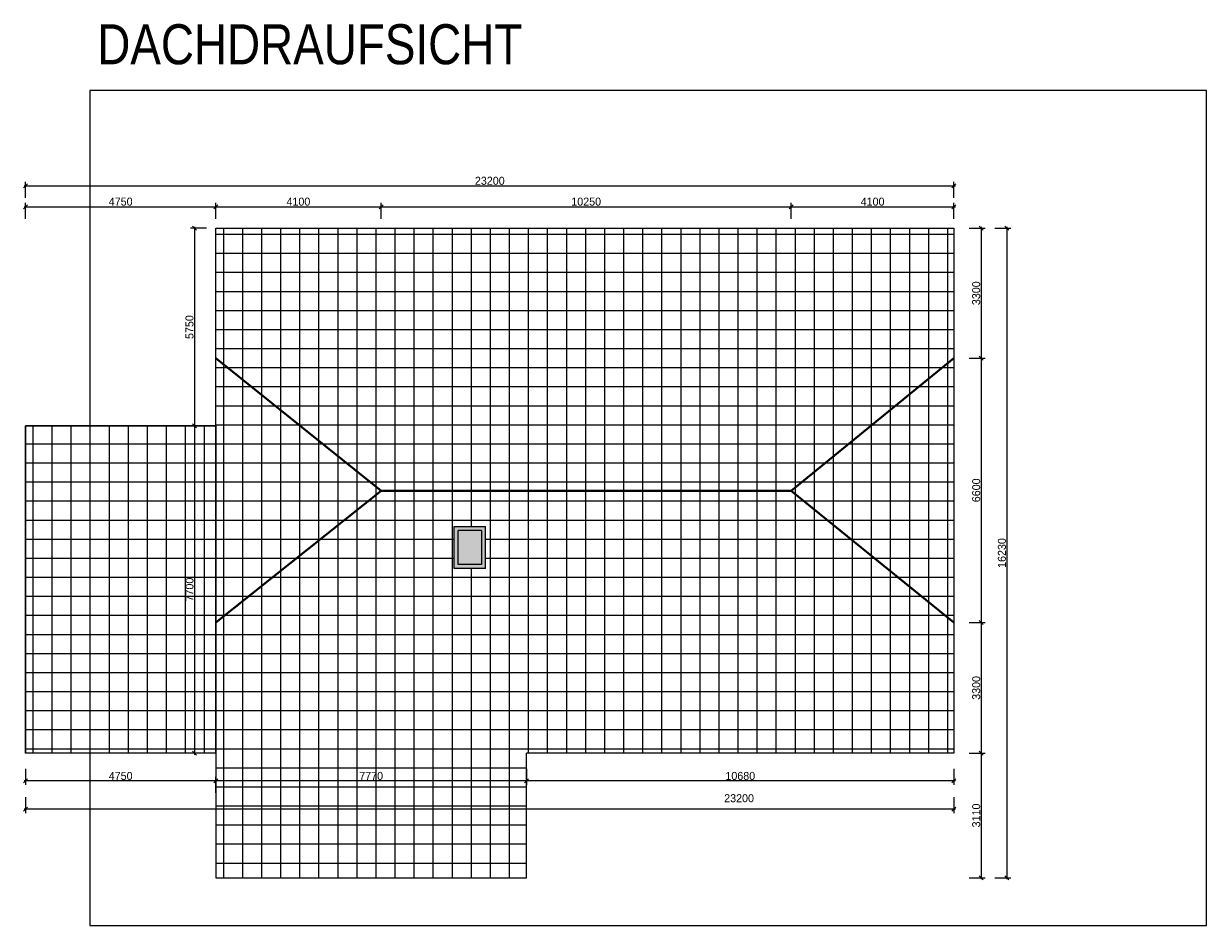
# Model space of a CAD drawing. Header units: metres. Extents: x 2773 to 296211, y -82189 to 61223.
# Drawn here: x 12146 to 41704, y -32037 to -9502 of the extents above; entities that cross this region are included whole.
import ezdxf

# ---------------------------------------------------------------- set-up
doc = ezdxf.new("R2010")
doc.units = ezdxf.units.M
doc.header["$LTSCALE"] = 0.5
doc.header["$PDMODE"] = 3
doc.layers.add('-help', color=4, linetype='Continuous', plot=False)
doc.layers.add('KON_HL', color=4, linetype='Continuous', plot=False)
for name, color, linetype in [('AM_6', 7, 'Continuous'), ('KON_025', 1, 'Continuous'), ('KON_050', 5, 'Continuous'), ('KON_MASS', 1, 'Continuous'), ('KON_SCHRAFF', 1, 'Continuous')]:
    doc.layers.add(name, color=color, linetype=linetype)
doc.layers.add('KON_05', color=5, linetype='Continuous', lineweight=50)
doc.styles.add('Arial Narrow 3 skalliert', font='ARIALN.TTF', dxfattribs={"height": 3})
doc.styles.add('Century_Gothic', font='GOTHIC.TTF')
doc.dimstyles.new('M - 20 - HTL HALLSTATT$0', dxfattribs={"dimscale": 200, "dimtxt": 1.5, "dimasz": 0.5, "dimexe": 0.5, "dimexo": 0.2, "dimgap": 0.1, "dimtad": 1, "dimdec": 1, "dimdsep": 46, "dimtxsty": 'Century_Gothic', "dimblk": 'OBLIQUE', "dimcen": 0, "dimdle": 0.2, "dimclrd": 256, "dimclre": 256, "dimclrt": 256, "dimadec": 1, "dimazin": 0, "dimtfac": 1, "dimtdec": 1, "dimtix": 1, "dimtofl": 0, "dimtmove": 2, "dimatfit": 3, "dimldrblk": 'DOT', "dimfxl": 1.5, "dimfxlon": 1, "dimlwd": -1, "dimlwe": -1, "dimarcsym": 0})

# ---------------------------------------------------------------- blocks, each defined once
blk = doc.blocks.new('_Oblique')
at = {"color": 0, "linetype": 'ByBlock', "lineweight": -2}
blk.add_line((-0.5, -0.5), (0.5, 0.5), dxfattribs=at)
blk = doc.blocks.new('*D582')
at = {"layer": 'Defpoints', "color": 0, "transparency": 16777216}
for p in [(21080, -14076), (16946, -15249), (21080, -21809)]:
    blk.add_point(p, dxfattribs=at)
at = {"layer": 'KON_MASS', "transparency": 16777216}
for p, q in [((16906, -14076), (21120, -14076)), ((16946, -14376), (16946, -13976)), ((21080, -14376), (21080, -13976))]:
    blk.add_line(p, q, dxfattribs=at)
at = {"layer": 'KON_MASS', "transparency": 16777216, "xscale": 100, "yscale": 100, "zscale": 100, "rotation": 180}
blk.add_blockref('_Oblique', (16946, -14076), dxfattribs=at)
at = {"layer": 'KON_MASS', "transparency": 16777216, "xscale": 100, "yscale": 100, "zscale": 100}
blk.add_blockref('_Oblique', (21080, -14076), dxfattribs=at)
at = {"layer": 'KON_MASS', "transparency": 16777216, "insert": (19013, -13951), "char_height": 200, "attachment_point": 5, "style": 'Century_Gothic'}
blk.add_mtext('4100', dxfattribs=at)
blk = doc.blocks.new('_Dot')
at = {"color": 0, "linetype": 'ByBlock', "lineweight": -2}
blk.add_line((-0.5, 0), (-1, 0), dxfattribs=at)
at = {"color": 0, "linetype": 'ByBlock', "const_width": 0.5}
blk.add_lwpolyline([(-0.25, 0, 1), (0.25, 0, 1)], format="xyb", close=True, dxfattribs=at)
blk = doc.blocks.new('*D583')
at = {"layer": 'Defpoints', "color": 0, "transparency": 16777216}
for p in [(31330, -14076), (21080, -21809), (31330, -21809)]:
    blk.add_point(p, dxfattribs=at)
at = {"layer": 'KON_MASS', "transparency": 16777216}
for p, q in [((21040, -14076), (31370, -14076)), ((21080, -14376), (21080, -13976)), ((31330, -14376), (31330, -13976))]:
    blk.add_line(p, q, dxfattribs=at)
at = {"layer": 'KON_MASS', "transparency": 16777216, "xscale": 100, "yscale": 100, "zscale": 100, "rotation": 180}
blk.add_blockref('_Oblique', (21080, -14076), dxfattribs=at)
at = {"layer": 'KON_MASS', "transparency": 16777216, "xscale": 100, "yscale": 100, "zscale": 100}
blk.add_blockref('_Oblique', (31330, -14076), dxfattribs=at)
at = {"layer": 'KON_MASS', "transparency": 16777216, "insert": (26205, -13951), "char_height": 200, "attachment_point": 5, "style": 'Century_Gothic'}
blk.add_mtext('10250', dxfattribs=at)
blk = doc.blocks.new('*D584')
at = {"layer": 'Defpoints', "color": 0, "transparency": 16777216}
for p in [(35396, -14076), (35396, -15249), (31330, -21809)]:
    blk.add_point(p, dxfattribs=at)
at = {"layer": 'KON_MASS', "transparency": 16777216}
for p, q in [((31290, -14076), (35436, -14076)), ((31330, -14376), (31330, -13976)), ((35396, -14376), (35396, -13976))]:
    blk.add_line(p, q, dxfattribs=at)
at = {"layer": 'KON_MASS', "transparency": 16777216, "xscale": 100, "yscale": 100, "zscale": 100, "rotation": 180}
blk.add_blockref('_Oblique', (31330, -14076), dxfattribs=at)
at = {"layer": 'KON_MASS', "transparency": 16777216, "xscale": 100, "yscale": 100, "zscale": 100}
blk.add_blockref('_Oblique', (35396, -14076), dxfattribs=at)
at = {"layer": 'KON_MASS', "transparency": 16777216, "insert": (33363, -13951), "char_height": 200, "attachment_point": 5, "style": 'Century_Gothic'}
blk.add_mtext('4100', dxfattribs=at)
blk = doc.blocks.new('*D585')
at = {"layer": 'Defpoints', "color": 0, "transparency": 16777216}
for p in [(35396, -13555), (35396, -15686), (12196, -19849)]:
    blk.add_point(p, dxfattribs=at)
at = {"layer": 'KON_MASS', "transparency": 16777216}
for p, q in [((12156, -13555), (35436, -13555)), ((12196, -13855), (12196, -13455)), ((35396, -13855), (35396, -13455))]:
    blk.add_line(p, q, dxfattribs=at)
at = {"layer": 'KON_MASS', "transparency": 16777216, "xscale": 100, "yscale": 100, "zscale": 100, "rotation": 180}
blk.add_blockref('_Oblique', (12196, -13555), dxfattribs=at)
at = {"layer": 'KON_MASS', "transparency": 16777216, "xscale": 100, "yscale": 100, "zscale": 100}
blk.add_blockref('_Oblique', (35396, -13555), dxfattribs=at)
at = {"layer": 'KON_MASS', "transparency": 16777216, "insert": (23796, -13430), "char_height": 200, "attachment_point": 5, "style": 'Century_Gothic'}
blk.add_mtext('23200', dxfattribs=at)
blk = doc.blocks.new('*D614')
at = {"layer": 'Defpoints', "color": 0, "transparency": 16777216}
for p in [(35396, -14616), (35396, -17862), (36078, -17862)]:
    blk.add_point(p, dxfattribs=at)
at = {"layer": 'KON_MASS', "transparency": 16777216}
for p, q in [((35778, -14616), (36178, -14616)), ((36078, -14576), (36078, -17902)), ((35778, -17862), (36178, -17862))]:
    blk.add_line(p, q, dxfattribs=at)
at = {"layer": 'KON_MASS', "transparency": 16777216, "xscale": 100, "yscale": 100, "zscale": 100}
for p, rotation in [((36078, -14616), 90), ((36078, -17862), 270)]:
    blk.add_blockref('_Oblique', p, dxfattribs=dict(at, rotation=rotation))
at = {"layer": 'KON_MASS', "transparency": 16777216, "insert": (35953, -16239), "char_height": 200, "attachment_point": 5, "rotation": 90, "style": 'Century_Gothic'}
blk.add_mtext('3300', dxfattribs=at)
blk = doc.blocks.new('*D615')
at = {"layer": 'Defpoints', "color": 0, "transparency": 16777216}
for p in [(35396, -17862), (35396, -24469), (36078, -24469)]:
    blk.add_point(p, dxfattribs=at)
at = {"layer": 'KON_MASS', "transparency": 16777216}
for p, q in [((35778, -17862), (36178, -17862)), ((36078, -17822), (36078, -24509)), ((35778, -24469), (36178, -24469))]:
    blk.add_line(p, q, dxfattribs=at)
at = {"layer": 'KON_MASS', "transparency": 16777216, "xscale": 100, "yscale": 100, "zscale": 100}
for p, rotation in [((36078, -17862), 90), ((36078, -24469), 270)]:
    blk.add_blockref('_Oblique', p, dxfattribs=dict(at, rotation=rotation))
at = {"layer": 'KON_MASS', "transparency": 16777216, "insert": (35953, -21165), "char_height": 200, "attachment_point": 5, "rotation": 90, "style": 'Century_Gothic'}
blk.add_mtext('6600', dxfattribs=at)
blk = doc.blocks.new('*D616')
at = {"layer": 'Defpoints', "color": 0, "transparency": 16777216}
for p in [(35396, -24469), (35396, -27736), (36078, -27736)]:
    blk.add_point(p, dxfattribs=at)
at = {"layer": 'KON_MASS', "transparency": 16777216}
for p, q in [((35778, -24469), (36178, -24469)), ((36078, -24429), (36078, -27776)), ((35778, -27736), (36178, -27736))]:
    blk.add_line(p, q, dxfattribs=at)
at = {"layer": 'KON_MASS', "transparency": 16777216, "xscale": 100, "yscale": 100, "zscale": 100}
for p, rotation in [((36078, -24469), 90), ((36078, -27736), 270)]:
    blk.add_blockref('_Oblique', p, dxfattribs=dict(at, rotation=rotation))
at = {"layer": 'KON_MASS', "transparency": 16777216, "insert": (35953, -26103), "char_height": 200, "attachment_point": 5, "rotation": 90, "style": 'Century_Gothic'}
blk.add_mtext('3300', dxfattribs=at)
blk = doc.blocks.new('*D617')
at = {"layer": 'Defpoints', "color": 0, "transparency": 16777216}
for p in [(35396, -14616), (24716, -30846), (36720, -30846)]:
    blk.add_point(p, dxfattribs=at)
at = {"layer": 'KON_MASS', "transparency": 16777216}
for p, q in [((36420, -14616), (36820, -14616)), ((36720, -14576), (36720, -30886)), ((36420, -30846), (36820, -30846))]:
    blk.add_line(p, q, dxfattribs=at)
at = {"layer": 'KON_MASS', "transparency": 16777216, "xscale": 100, "yscale": 100, "zscale": 100}
for p, rotation in [((36720, -14616), 90), ((36720, -30846), 270)]:
    blk.add_blockref('_Oblique', p, dxfattribs=dict(at, rotation=rotation))
at = {"layer": 'KON_MASS', "transparency": 16777216, "insert": (36595, -22731), "char_height": 200, "attachment_point": 5, "rotation": 90, "style": 'Century_Gothic'}
blk.add_mtext('16230', dxfattribs=at)
blk = doc.blocks.new('*D618')
at = {"layer": 'Defpoints', "color": 0, "transparency": 16777216}
for p in [(24716, -27736), (35396, -27736), (24716, -28429)]:
    blk.add_point(p, dxfattribs=at)
at = {"layer": 'KON_MASS', "transparency": 16777216}
for p, q in [((24716, -28129), (24716, -28529)), ((35396, -28129), (35396, -28529)), ((35436, -28429), (24676, -28429))]:
    blk.add_line(p, q, dxfattribs=at)
at = {"layer": 'KON_MASS', "transparency": 16777216, "xscale": 100, "yscale": 100, "zscale": 100, "rotation": 180}
blk.add_blockref('_Oblique', (24716, -28429), dxfattribs=at)
at = {"layer": 'KON_MASS', "transparency": 16777216, "xscale": 100, "yscale": 100, "zscale": 100}
blk.add_blockref('_Oblique', (35396, -28429), dxfattribs=at)
at = {"layer": 'KON_MASS', "transparency": 16777216, "insert": (30056, -28304), "char_height": 200, "attachment_point": 5, "style": 'Century_Gothic'}
blk.add_mtext('10680', dxfattribs=at)
blk = doc.blocks.new('*D619')
at = {"layer": 'Defpoints', "color": 0, "transparency": 16777216}
for p in [(16946, -27736), (24716, -27736), (16946, -28429)]:
    blk.add_point(p, dxfattribs=at)
at = {"layer": 'KON_MASS', "transparency": 16777216}
for p, q in [((16946, -28129), (16946, -28529)), ((24716, -28129), (24716, -28529)), ((24756, -28429), (16906, -28429))]:
    blk.add_line(p, q, dxfattribs=at)
at = {"layer": 'KON_MASS', "transparency": 16777216, "xscale": 100, "yscale": 100, "zscale": 100, "rotation": 180}
blk.add_blockref('_Oblique', (16946, -28429), dxfattribs=at)
at = {"layer": 'KON_MASS', "transparency": 16777216, "xscale": 100, "yscale": 100, "zscale": 100}
blk.add_blockref('_Oblique', (24716, -28429), dxfattribs=at)
at = {"layer": 'KON_MASS', "transparency": 16777216, "insert": (20831, -28304), "char_height": 200, "attachment_point": 5, "style": 'Century_Gothic'}
blk.add_mtext('7770', dxfattribs=at)
blk = doc.blocks.new('*D620')
at = {"layer": 'Defpoints', "color": 0, "transparency": 16777216}
for p in [(12196, -27729), (35396, -27736), (12196, -29137)]:
    blk.add_point(p, dxfattribs=at)
at = {"layer": 'KON_MASS', "transparency": 16777216}
for p, q in [((12196, -28837), (12196, -29237)), ((35396, -28837), (35396, -29237)), ((35436, -29137), (12156, -29137))]:
    blk.add_line(p, q, dxfattribs=at)
at = {"layer": 'KON_MASS', "transparency": 16777216, "xscale": 100, "yscale": 100, "zscale": 100, "rotation": 180}
blk.add_blockref('_Oblique', (12196, -29137), dxfattribs=at)
at = {"layer": 'KON_MASS', "transparency": 16777216, "xscale": 100, "yscale": 100, "zscale": 100}
blk.add_blockref('_Oblique', (35396, -29137), dxfattribs=at)
at = {"layer": 'KON_MASS', "transparency": 16777216, "insert": (30026, -28861), "char_height": 200, "attachment_point": 5, "style": 'Century_Gothic'}
blk.add_mtext('23200', dxfattribs=at)
blk = doc.blocks.new('*D621')
at = {"layer": 'Defpoints', "color": 0, "transparency": 16777216}
for p in [(16946, -14616), (16416, -19553), (16946, -19553)]:
    blk.add_point(p, dxfattribs=at)
at = {"layer": 'KON_MASS', "transparency": 16777216}
for p, q in [((16716, -14616), (16316, -14616)), ((16416, -14576), (16416, -19593)), ((16716, -19553), (16316, -19553))]:
    blk.add_line(p, q, dxfattribs=at)
at = {"layer": 'KON_MASS', "transparency": 16777216, "xscale": 100, "yscale": 100, "zscale": 100}
for p, rotation in [((16416, -14616), 90), ((16416, -19553), 270)]:
    blk.add_blockref('_Oblique', p, dxfattribs=dict(at, rotation=rotation))
at = {"layer": 'KON_MASS', "transparency": 16777216, "insert": (16291, -17085), "char_height": 200, "attachment_point": 5, "rotation": 90, "style": 'Century_Gothic'}
blk.add_mtext('5750', dxfattribs=at)
blk = doc.blocks.new('*D622')
at = {"layer": 'Defpoints', "color": 0, "transparency": 16777216}
for p in [(16946, -19553), (16416, -27736), (16946, -27736)]:
    blk.add_point(p, dxfattribs=at)
at = {"layer": 'KON_MASS', "transparency": 16777216}
for p, q in [((16716, -19553), (16316, -19553)), ((16416, -19513), (16416, -27776)), ((16716, -27736), (16316, -27736))]:
    blk.add_line(p, q, dxfattribs=at)
at = {"layer": 'KON_MASS', "transparency": 16777216, "xscale": 100, "yscale": 100, "zscale": 100}
for p, rotation in [((16416, -19553), 90), ((16416, -27736), 270)]:
    blk.add_blockref('_Oblique', p, dxfattribs=dict(at, rotation=rotation))
at = {"layer": 'KON_MASS', "transparency": 16777216, "insert": (16291, -23645), "char_height": 200, "attachment_point": 5, "rotation": 90, "style": 'Century_Gothic'}
blk.add_mtext('7700', dxfattribs=at)
blk = doc.blocks.new('*D623')
at = {"layer": 'Defpoints', "color": 0, "transparency": 16777216}
for p in [(16946, -14076), (12196, -19698), (16946, -19698)]:
    blk.add_point(p, dxfattribs=at)
at = {"layer": 'KON_MASS', "transparency": 16777216}
for p, q in [((12156, -14076), (16986, -14076)), ((12196, -14376), (12196, -13976)), ((16946, -14376), (16946, -13976))]:
    blk.add_line(p, q, dxfattribs=at)
at = {"layer": 'KON_MASS', "transparency": 16777216, "xscale": 100, "yscale": 100, "zscale": 100, "rotation": 180}
blk.add_blockref('_Oblique', (12196, -14076), dxfattribs=at)
at = {"layer": 'KON_MASS', "transparency": 16777216, "xscale": 100, "yscale": 100, "zscale": 100}
blk.add_blockref('_Oblique', (16946, -14076), dxfattribs=at)
at = {"layer": 'KON_MASS', "transparency": 16777216, "insert": (14571, -13951), "char_height": 200, "attachment_point": 5, "style": 'Century_Gothic'}
blk.add_mtext('4750', dxfattribs=at)
blk = doc.blocks.new('*D624')
at = {"layer": 'Defpoints', "color": 0, "transparency": 16777216}
for p in [(24716, -27736), (24716, -30846), (36078, -30846)]:
    blk.add_point(p, dxfattribs=at)
at = {"layer": 'KON_MASS', "transparency": 16777216}
for p, q in [((35778, -27736), (36178, -27736)), ((36078, -27696), (36078, -30886)), ((35778, -30846), (36178, -30846))]:
    blk.add_line(p, q, dxfattribs=at)
at = {"layer": 'KON_MASS', "transparency": 16777216, "xscale": 100, "yscale": 100, "zscale": 100}
for p, rotation in [((36078, -27736), 90), ((36078, -30846), 270)]:
    blk.add_blockref('_Oblique', p, dxfattribs=dict(at, rotation=rotation))
at = {"layer": 'KON_MASS', "transparency": 16777216, "insert": (35953, -29291), "char_height": 200, "attachment_point": 5, "rotation": 90, "style": 'Century_Gothic'}
blk.add_mtext('3110', dxfattribs=at)
blk = doc.blocks.new('*D625')
at = {"layer": 'Defpoints', "color": 0, "transparency": 16777216}
for p in [(12196, -27729), (12196, -28429), (16946, -30846)]:
    blk.add_point(p, dxfattribs=at)
at = {"layer": 'KON_MASS', "transparency": 16777216}
for p, q in [((12196, -28129), (12196, -28529)), ((16946, -28729), (16946, -28329)), ((16986, -28429), (12156, -28429))]:
    blk.add_line(p, q, dxfattribs=at)
at = {"layer": 'KON_MASS', "transparency": 16777216, "xscale": 100, "yscale": 100, "zscale": 100, "rotation": 180}
blk.add_blockref('_Oblique', (12196, -28429), dxfattribs=at)
at = {"layer": 'KON_MASS', "transparency": 16777216, "xscale": 100, "yscale": 100, "zscale": 100}
blk.add_blockref('_Oblique', (16946, -28429), dxfattribs=at)
at = {"layer": 'KON_MASS', "transparency": 16777216, "insert": (14571, -28304), "char_height": 200, "attachment_point": 5, "style": 'Century_Gothic'}
blk.add_mtext('4750', dxfattribs=at)

msp = doc.modelspace()

# ---------------------------------------------------------------- hatches: boundary and pattern name
at = {"layer": 'KON_025', "transparency": 33554562}
h = msp.add_hatch(dxfattribs=at)
h.set_pattern_fill('NET', color=256, scale=150)
h.paths.add_polyline_path([(35396.03, -14616.37), (16946.03, -14616.37), (16946.03, -17861.53), (21080.33, -21176.37), (31330.33, -21176.37), (35396.03, -17861.53)])
h = msp.add_hatch(dxfattribs=at)
h.set_pattern_fill('NET', color=256, scale=150)
h.paths.add_polyline_path([(21080.33, -21176.37), (16946.03, -17861.53), (16946.03, -24468.82)])
h = msp.add_hatch(dxfattribs=at)
h.set_pattern_fill('NET', color=256, scale=150)
h.paths.add_polyline_path([(35396.03, -17861.53), (31330.33, -21176.37), (35396.03, -24468.82)])
h = msp.add_hatch(dxfattribs=at)
h.set_pattern_fill('NET', color=256, scale=150)
h.paths.add_polyline_path([(12196.03, -19553.06), (16946.03, -19553.06), (16946.03, -27736.37), (12196.03, -27736.37)])
h = msp.add_hatch(dxfattribs=at)
h.set_pattern_fill('NET', color=256, scale=150)
h.paths.add_polyline_path([(31330.33, -21176.37), (21080.33, -21176.37), (16946.03, -24468.82), (16946.03, -27736.37), (25576.03, -27736.37), (35396.03, -27736.37), (35396.03, -24468.82)])
h.paths.add_polyline_path([(23691.4, -23117.52), (23101.4, -23117.52), (22901.4, -23117.52), (22901.4, -22267.52), (22901.4, -22067.52), (23691.4, -22067.52)], flags=16)
h.paths.add_polyline_path([(23591.4, -23017.52), (23001.4, -23017.52), (23001.4, -22167.52), (23591.4, -22167.52)], flags=0)
at = {"layer": 'KON_025', "true_color": 0x636466, "transparency": 33554687}
h = msp.add_hatch(color=251, dxfattribs=at)
h.dxf.hatch_style = 1
h.paths.add_polyline_path([(23691.4, -22067.52), (22901.4, -22067.52), (22901.4, -22267.52), (22901.4, -23117.52), (23101.4, -23117.52), (23691.4, -23117.52)])
h.paths.add_polyline_path([(23591.4, -22167.52), (23591.4, -23017.52), (23001.4, -23017.52), (23001.4, -22167.52)], flags=16)
at = {"layer": 'KON_025', "transparency": 33554562}
h = msp.add_hatch(dxfattribs=at)
h.set_pattern_fill('NET', color=256, scale=150)
h.paths.add_polyline_path([(24716.03, -27736.37), (16946.03, -27736.37), (16946.03, -30846.37), (24716.03, -30846.37)])
at = {"layer": 'KON_SCHRAFF'}
h = msp.add_hatch(color=256, dxfattribs=at)
h.dxf.hatch_style = 1
h.set_gradient(color1=(199, 200, 202), rotation=45, name='CYLINDER')
h.paths.add_polyline_path([(23591.4, -22167.52), (23001.4, -22167.52), (23001.4, -23017.52), (23591.4, -23017.52)])

# ---------------------------------------------------------------- linework, layer by layer
at = {"layer": '-help'}
msp.add_lwpolyline([(41703.89, -11173.37), (13802.24, -11173.37), (13802.24, -32036.79), (41703.89, -32036.79)], close=True, dxfattribs=at)
at = {"layer": 'KON_05'}
for points in [[(16946.03, -24468.82), (21080.33, -21176.37), (16946.03, -17861.53)], [(35396.03, -24468.82), (31330.33, -21176.37), (35396.03, -17861.53)], [(21080.33, -21176.37), (31330.33, -21176.37)]]:
    msp.add_lwpolyline(points, dxfattribs=at)
at = {"layer": 'KON_050'}
for p, q in [((22901.4, -22267.52), (22901.4, -22067.52)), ((22901.4, -22067.52), (23691.4, -22067.52)), ((23591.4, -22167.52), (23001.4, -22167.52)), ((23001.4, -23017.52), (23001.4, -22167.52)), ((23591.4, -22167.52), (23591.4, -23017.52)), ((23691.4, -23117.52), (23691.4, -22067.52)), ((22901.4, -23117.52), (22901.4, -22267.52)), ((23591.4, -23017.52), (23001.4, -23017.52)), ((23101.4, -23117.52), (22901.4, -23117.52)), ((23691.4, -23117.52), (23101.4, -23117.52))]:
    msp.add_line(p, q, dxfattribs=at)
for points in [[(16946.03, -27736.37), (16946.03, -14616.37), (35396.03, -14616.37), (35396.03, -27736.37), (25576.03, -27736.37)], [(16946.03, -19553.06), (12196.03, -19553.06), (12196.03, -27729.37), (16946.03, -27736.37)], [(16946.03, -27736.37), (16946.03, -30846.37), (24716.03, -30846.37), (24716.03, -27736.37)], [(25576.03, -27736.37), (24716.03, -27736.37)]]:
    msp.add_lwpolyline(points, dxfattribs=at)
msp.add_lwpolyline([(12196.03, -19553.06), (16946.03, -19553.06), (16946.03, -27736.37), (12196.03, -27736.37)], close=True, dxfattribs=at)
at = {"layer": 'KON_HL'}
msp.add_lwpolyline([(16946.03, -27736.37), (12196.03, -27736.37), (12196.03, -27729.37), (12196.03, -19553.06), (16946.03, -19553.06)], dxfattribs=at)

# ---------------------------------------------------------------- texts
at = {"layer": 'AM_6', "insert": (13985.31, -9516.76), "char_height": 1000, "width": 11389.741, "attachment_point": 1, "style": 'Arial Narrow 3 skalliert'}
msp.add_mtext('DACHDRAUFSICHT', dxfattribs=at)

# ---------------------------------------------------------------- dimensions: what is measured, and where the dimension line sits
at = {"layer": 'KON_MASS'}
for base, p1, p2, picture, middle in [((35396.03, -13555.05), (12196.03, -19849.32), (35396.03, -15686.25), '*D585', (23796.03, -13430.02)), ((16946.03, -14076.33), (12196.03, -19698), (16946.03, -19698), '*D623', (14571.03, -13951.3)), ((31330.33, -14076.33), (21080.33, -21808.88), (31330.33, -21808.88), '*D583', (26205.33, -13951.3)), ((12196.03, -28428.55), (16946.03, -30846.37), (12196.03, -27729.37), '*D625', (14571.03, -28303.52)), ((16946.03, -28428.55), (24716.03, -27736.37), (16946.03, -27736.37), '*D619', (20831.03, -28303.52)), ((24716.03, -28428.55), (35396.03, -27736.37), (24716.03, -27736.37), '*D618', (30056.03, -28303.52))]:
    dim = msp.add_linear_dim(base=base, p1=p1, p2=p2, dimstyle='M - 20 - HTL HALLSTATT$0', override={"dimtxt": 1}, dxfattribs=at)
    dim.commit()
    dim.dimension.update_dxf_attribs({"geometry": picture, "text_midpoint": middle})
for base, p1, p2, picture, middle in [((21080.33, -14076.33), (16946.03, -15248.88), (21080.33, -21808.88), '*D582', (19013.18, -13951.3)), ((35396.03, -14076.33), (31330.33, -21808.88), (35396.03, -15248.88), '*D584', (33363.18, -13951.3))]:
    dim = msp.add_linear_dim(base=base, p1=p1, p2=p2, text='4100', dimstyle='M - 20 - HTL HALLSTATT$0', override={"dimtxt": 1}, dxfattribs=at)
    dim.commit()
    dim.dimension.update_dxf_attribs({"geometry": picture, "text_midpoint": middle})
for base, p1, p2, text, picture, middle in [((16415.97, -19553.06), (16946.03, -14616.37), (16946.03, -19553.06), '5750', '*D621', (16290.94, -17084.71)), ((36077.82, -17861.53), (35396.03, -14616.37), (35396.03, -17861.53), '3300', '*D614', (35952.79, -16238.95)), ((36077.82, -24468.82), (35396.03, -17861.53), (35396.03, -24468.82), '6600', '*D615', (35952.79, -21165.18)), ((16415.97, -27736.37), (16946.03, -19553.06), (16946.03, -27736.37), '7700', '*D622', (16290.94, -23644.71)), ((36077.82, -27736.37), (35396.03, -24468.82), (35396.03, -27736.37), '3300', '*D616', (35952.79, -26102.6))]:
    dim = msp.add_linear_dim(base=base, p1=p1, p2=p2, angle=90, text=text, dimstyle='M - 20 - HTL HALLSTATT$0', override={"dimtxt": 1}, dxfattribs=at)
    dim.commit()
    dim.dimension.update_dxf_attribs({"geometry": picture, "text_midpoint": middle})
for base, p1, picture, middle in [((36720.13, -30846.37), (35396.03, -14616.37), '*D617', (36595.1, -22731.37)), ((36077.82, -30846.37), (24716.03, -27736.37), '*D624', (35952.79, -29291.37))]:
    dim = msp.add_linear_dim(base=base, p1=p1, p2=(24716.03, -30846.37), angle=90, dimstyle='M - 20 - HTL HALLSTATT$0', override={"dimtxt": 1}, dxfattribs=at)
    dim.commit()
    dim.dimension.update_dxf_attribs({"geometry": picture, "text_midpoint": middle})
dim = msp.add_linear_dim(base=(12196.03, -29137.07), p1=(35396.03, -27736.37), p2=(12196.03, -27729.37), dimstyle='M - 20 - HTL HALLSTATT$0', override={"dimtxt": 1}, dxfattribs=at)
dim.commit()
dim.dimension.update_dxf_attribs({"geometry": '*D620', "text_midpoint": (30025.78, -28861.24), "dimtype": 160})

doc.saveas('drawing.dxf')
